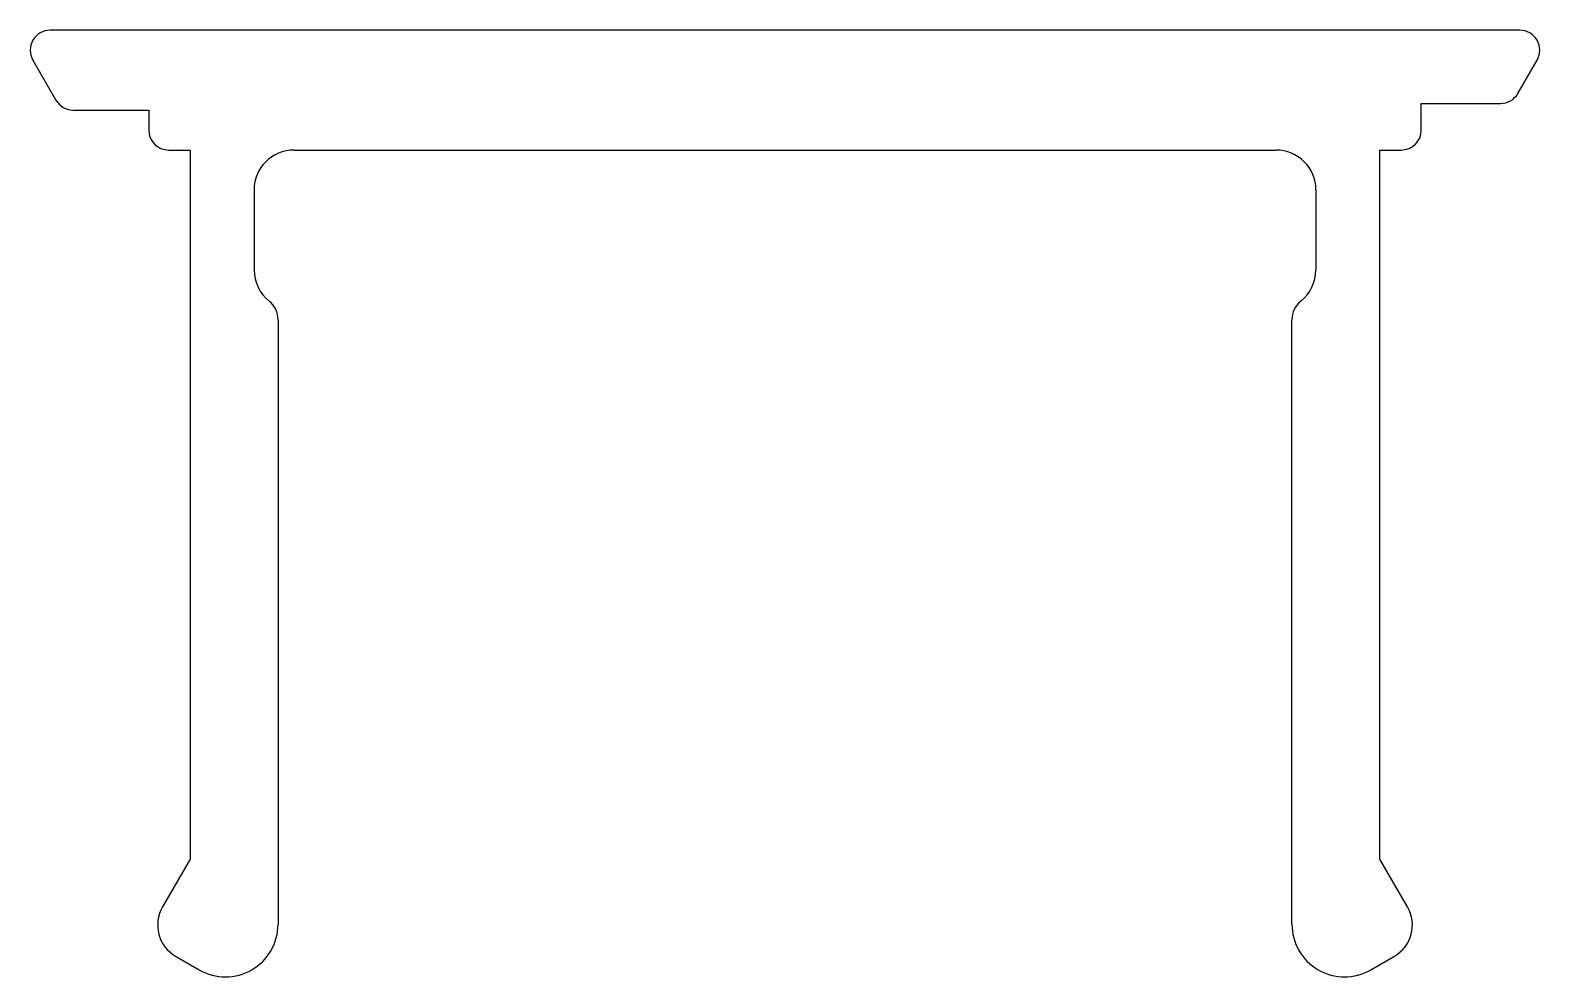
# Model space of a CAD drawing. Extents: x 1783.8 to 1802.6, y 1852.4 to 1864.3.
import ezdxf

# ---------------------------------------------------------------- set-up
doc = ezdxf.new("R2010")
doc.units = 0
doc.layers.get('0').update_dxf_attribs({"linetype": 'CONTINUOUS'})

msp = doc.modelspace()

# ---------------------------------------------------------------- linework, layer by layer
for p, q in [((1802.391, 1864.259), (1784.001, 1864.259)), ((1783.784, 1863.884), (1784.073, 1863.384)), ((1802.367, 1863.467), (1802.608, 1863.884)), ((1801.158, 1863.009), (1801.158, 1863.342)), ((1801.158, 1863.342), (1802.15, 1863.342)), ((1784.29, 1863.259), (1785.234, 1863.259)), ((1785.234, 1863.259), (1785.234, 1863.009)), ((1785.484, 1862.759), (1785.753, 1862.759)), ((1785.753, 1862.759), (1785.753, 1853.886)), ((1787.053, 1862.759), (1799.339, 1862.759)), ((1800.639, 1853.886), (1800.639, 1862.759)), ((1800.639, 1862.759), (1800.908, 1862.759)), ((1786.553, 1862.259), (1786.553, 1861.259)), ((1799.839, 1862.259), (1799.839, 1861.259)), ((1786.853, 1860.634), (1786.853, 1853.07)), ((1799.539, 1853.07), (1799.539, 1860.634)), ((1785.753, 1853.886), (1785.406, 1853.286)), ((1800.986, 1853.286), (1800.639, 1853.886)), ((1785.571, 1852.671), (1785.866, 1852.5)), ((1800.526, 1852.5), (1800.821, 1852.671))]:
    msp.add_line(p, q)
for centre, radius, start, end in [((1784.001, 1864.009), 0.25, 90, 210), ((1802.391, 1864.009), 0.25, 330, 90), ((1784.29, 1863.509), 0.25, 210, 270), ((1802.15, 1863.592), 0.25, 270, 330), ((1785.484, 1863.009), 0.25, 180, 270), ((1800.908, 1863.009), 0.25, 270, 360), ((1787.053, 1862.259), 0.5, 90, 180), ((1799.339, 1862.259), 0.5, 0, 90), ((1787.053, 1861.259), 0.5, 180, 231.3178), ((1799.339, 1861.259), 0.5, 308.6822, 0), ((1786.553, 1860.634), 0.3, 0, 51.3178), ((1799.839, 1860.634), 0.3, 128.6822, 180), ((1785.796, 1853.061), 0.45, 150, 240), ((1800.596, 1853.061), 0.45, 300, 30), ((1786.195, 1853.07), 0.658, 240, 360), ((1800.197, 1853.07), 0.658, 180, 300)]:
    msp.add_arc(centre, radius, start, end)

doc.saveas('drawing.dxf')
